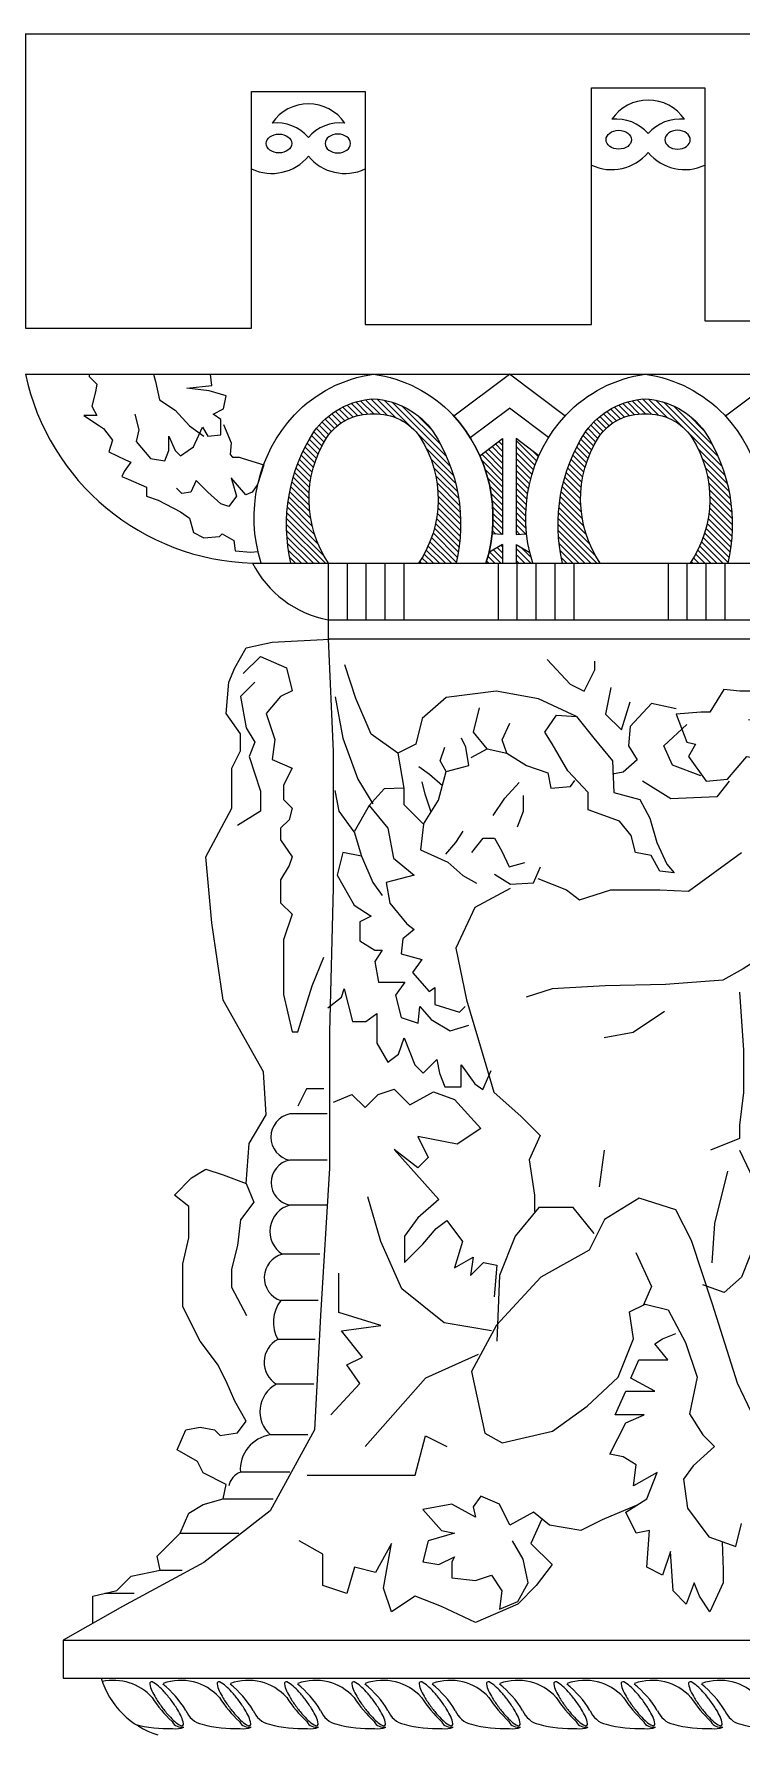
# Model space of a CAD drawing. Extents: x 128 to 2598, y 84 to 3556.
# Drawn here: x 413 to 599.9, y 2728.1 to 3177.4 of the extents above; entities that cross this region are included whole.
import ezdxf

# ---------------------------------------------------------------- set-up
doc = ezdxf.new("R2010")
doc.units = 0
doc.header["$LTSCALE"] = 10
doc.header["$MEASUREMENT"] = 0
for name, color, linetype in [('3', 3, 'CONTINUOUS'), ('4', 4, 'CONTINUOUS'), ('7', 7, 'CONTINUOUS'), ('BH', 3, 'CONTINUOUS')]:
    doc.layers.add(name, color=color, linetype=linetype)
pattern_1 = [(315, (119.9118, 4514.9352), (-0.7930399, -0.7930399), [])]

msp = doc.modelspace()

# ---------------------------------------------------------------- hatches: boundary and pattern name
at = {"layer": '3'}
h = msp.add_hatch(dxfattribs=at)
h.set_pattern_fill('ANSI31', color=256, scale=8.972222, style=0)
h.set_pattern_definition([(315, (48.134, 4514.9352), (-0.7930399, -0.7930399), [])])
h.paths.add_polyline_path([(524.62, 3037.33), (514.66, 3037.33, 0.297247), (515.11, 3070.62, 0.262813), (502.77, 3076.83, 0.262813), (490.43, 3070.62, 0.297247), (490.89, 3037.33), (480.93, 3037.33, -0.20319), (487, 3072.12, -0.224863), (502.77, 3080.85, -0.224863), (518.55, 3072.12, -0.20319)])
h = msp.add_hatch(dxfattribs=at)
h.set_pattern_fill('ANSI31', color=256, scale=8.972222, style=0)
h.set_pattern_definition(pattern_1)
h.paths.add_polyline_path([(596.4, 3037.33), (586.44, 3037.33, 0.297247), (586.89, 3070.62, 0.262813), (574.55, 3076.83, 0.262813), (562.21, 3070.62, 0.297247), (562.67, 3037.33), (552.71, 3037.33, -0.20319), (558.78, 3072.12, -0.224863), (574.55, 3080.85, -0.224863), (590.32, 3072.12, -0.20319)])
h = msp.add_hatch(dxfattribs=at)
h.set_pattern_fill('ANSI31', color=256, scale=8.972222, style=0)
h.set_pattern_definition(pattern_1)
h.paths.add_polyline_path([(536.87, 3037.33), (532.48, 3037.33, 0.018345), (533.26, 3040.16), (536.87, 3042.32)])
h.paths.add_polyline_path([(536.87, 3044.93), (534.11, 3045.08, 0.133078), (530.84, 3065.79), (536.87, 3070.32)])
h.paths.add_polyline_path([(543.22, 3045.08), (540.46, 3044.93), (540.46, 3070.32), (546.48, 3065.79, 0.133078)])
h.paths.add_polyline_path([(540.46, 3037.33), (540.46, 3042.32), (544.07, 3040.16, 0.018345), (544.85, 3037.33)])

# ---------------------------------------------------------------- linework, layer by layer
for p, q in [((523.96, 3076.33), (538.66, 3087.39)), ((553.36, 3076.33), (538.66, 3087.39)), ((595.74, 3076.33), (610.44, 3087.39)), ((528.28, 3070.6), (538.66, 3078.41)), ((549.04, 3070.6), (538.66, 3078.41)), ((530.84, 3065.79), (536.87, 3070.32)), ((536.87, 3070.32), (536.87, 3044.93)), ((546.48, 3065.79), (540.46, 3070.32)), ((540.46, 3070.32), (540.46, 3044.93)), ((536.87, 3042.32), (533.26, 3040.16)), ((536.87, 3044.93), (534.11, 3045.08)), ((536.87, 3042.32), (536.87, 3037.33)), ((540.46, 3044.93), (543.22, 3045.08)), ((540.46, 3042.32), (540.46, 3037.33)), ((540.46, 3042.32), (544.07, 3040.16)), ((490.75, 3022.37), (1454.73, 3022.37))]:
    msp.add_line(p, q, dxfattribs=at)
for points in [[(410.75, 3177.37), (410.75, 3099.51), (470.55, 3099.51), (470.55, 3162.11)], [(500.55, 3162.11), (500.55, 3100.51), (560.35, 3100.51), (560.35, 3163.11)], [(590.35, 3163.11), (590.35, 3101.51), (650.15, 3101.51), (650.15, 3164.11)]]:
    msp.add_lwpolyline(points, dxfattribs=at)
for points in [[(473.07, 3037.33, -0.269333), (481.85, 3076.62, -0.168546), (502.77, 3087.37, -0.168546), (523.69, 3076.62, -0.269333), (532.48, 3037.33)], [(544.85, 3037.33, -0.269333), (553.63, 3076.62, -0.168546), (574.55, 3087.37, -0.168546), (595.47, 3076.62, -0.269333), (604.25, 3037.33)], [(480.93, 3037.33, -0.20319), (487, 3072.12, -0.224863), (502.77, 3080.85, -0.224863), (518.55, 3072.12, -0.20319), (524.62, 3037.33)], [(552.71, 3037.33, -0.20319), (558.78, 3072.12, -0.224863), (574.55, 3080.85, -0.224863), (590.32, 3072.12, -0.20319), (596.4, 3037.33)], [(490.89, 3037.33, -0.297247), (490.43, 3070.62, -0.262813), (502.77, 3076.83, -0.262813), (515.11, 3070.62, -0.297247), (514.66, 3037.33)], [(562.67, 3037.33, -0.297247), (562.21, 3070.62, -0.262813), (574.55, 3076.83, -0.262813), (586.89, 3070.62, -0.297247), (586.44, 3037.33)]]:
    msp.add_lwpolyline(points, format="xyb", dxfattribs=at)
for points in [[(452.35, 2729.86, 0.280919), (452.53, 2730.32, 0.066421), (451.96, 2732.18, 0.030503), (450.95, 2734.06, 0.022024), (449.29, 2736.5, 0.022024), (447.42, 2738.78, 0.030503), (445.91, 2740.28, 0.066421), (444.28, 2741.36, 0.280919), (443.79, 2741.31, 0.280919), (443.6, 2740.85, 0.066421), (444.18, 2738.99, 0.030503), (445.19, 2737.11, 0.022024), (446.85, 2734.67, 0.022024), (448.72, 2732.39, 0.030503), (450.23, 2730.89, 0.066421), (451.86, 2729.81, 0.280919)], [(470.15, 2729.86, 0.280919), (470.33, 2730.32, 0.066421), (469.76, 2732.18, 0.030503), (468.75, 2734.06, 0.022024), (467.09, 2736.5, 0.022024), (465.22, 2738.78, 0.030503), (463.71, 2740.28, 0.066421), (462.08, 2741.36, 0.280919), (461.59, 2741.31, 0.280919), (461.4, 2740.85, 0.066421), (461.98, 2738.99, 0.030503), (462.99, 2737.11, 0.022024), (464.65, 2734.67, 0.022024), (466.52, 2732.39, 0.030503), (468.03, 2730.89, 0.066421), (469.66, 2729.81, 0.280919)], [(487.95, 2729.86, 0.280919), (488.13, 2730.32, 0.066421), (487.56, 2732.18, 0.030503), (486.55, 2734.06, 0.022024), (484.89, 2736.5, 0.022024), (483.02, 2738.78, 0.030503), (481.5, 2740.28, 0.066421), (479.88, 2741.36, 0.280919), (479.39, 2741.31, 0.280919), (479.2, 2740.85, 0.066421), (479.78, 2738.99, 0.030503), (480.79, 2737.11, 0.022024), (482.45, 2734.67, 0.022024), (484.32, 2732.39, 0.030503), (485.83, 2730.89, 0.066421), (487.46, 2729.81, 0.280919)], [(505.75, 2729.86, 0.280919), (505.93, 2730.32, 0.066421), (505.36, 2732.18, 0.030503), (504.35, 2734.06, 0.022024), (502.69, 2736.5, 0.022024), (500.82, 2738.78, 0.030503), (499.3, 2740.28, 0.066421), (497.68, 2741.36, 0.280919), (497.19, 2741.31, 0.280919), (497, 2740.85, 0.066421), (497.58, 2738.99, 0.030503), (498.58, 2737.11, 0.022024), (500.25, 2734.67, 0.022024), (502.11, 2732.39, 0.030503), (503.63, 2730.89, 0.066421), (505.25, 2729.81, 0.280919)], [(523.55, 2729.86, 0.280919), (523.73, 2730.32, 0.066421), (523.16, 2732.18, 0.030503), (522.15, 2734.06, 0.022024), (520.49, 2736.5, 0.022024), (518.62, 2738.78, 0.030503), (517.1, 2740.28, 0.066421), (515.48, 2741.36, 0.280919), (514.99, 2741.31, 0.280919), (514.8, 2740.85, 0.066421), (515.38, 2738.99, 0.030503), (516.38, 2737.11, 0.022024), (518.04, 2734.67, 0.022024), (519.91, 2732.39, 0.030503), (521.43, 2730.89, 0.066421), (523.05, 2729.81, 0.280919)], [(541.35, 2729.86, 0.280919), (541.53, 2730.32, 0.066421), (540.96, 2732.18, 0.030503), (539.95, 2734.06, 0.022024), (538.29, 2736.5, 0.022024), (536.42, 2738.78, 0.030503), (534.9, 2740.28, 0.066421), (533.28, 2741.36, 0.280919), (532.78, 2741.31, 0.280919), (532.6, 2740.85, 0.066421), (533.17, 2738.99, 0.030503), (534.18, 2737.11, 0.022024), (535.84, 2734.67, 0.022024), (537.71, 2732.39, 0.030503), (539.23, 2730.89, 0.066421), (540.85, 2729.81, 0.280919)], [(559.15, 2729.86, 0.280919), (559.33, 2730.32, 0.066421), (558.76, 2732.18, 0.030503), (557.75, 2734.06, 0.022024), (556.09, 2736.5, 0.022024), (554.22, 2738.78, 0.030503), (552.7, 2740.28, 0.066421), (551.08, 2741.36, 0.280919), (550.58, 2741.31, 0.280919), (550.4, 2740.85, 0.066421), (550.97, 2738.99, 0.030503), (551.98, 2737.11, 0.022024), (553.64, 2734.67, 0.022024), (555.51, 2732.39, 0.030503), (557.03, 2730.89, 0.066421), (558.65, 2729.81, 0.280919)], [(576.94, 2729.86, 0.280919), (577.13, 2730.32, 0.066421), (576.55, 2732.18, 0.030503), (575.55, 2734.06, 0.022024), (573.89, 2736.5, 0.022024), (572.02, 2738.78, 0.030503), (570.5, 2740.28, 0.066421), (568.88, 2741.36, 0.280919), (568.38, 2741.31, 0.280919), (568.2, 2740.85, 0.066421), (568.77, 2738.99, 0.030503), (569.78, 2737.11, 0.022024), (571.44, 2734.67, 0.022024), (573.31, 2732.39, 0.030503), (574.83, 2730.89, 0.066421), (576.45, 2729.81, 0.280919)], [(594.74, 2729.86, 0.280919), (594.93, 2730.32, 0.066421), (594.35, 2732.18, 0.030503), (593.35, 2734.06, 0.022024), (591.68, 2736.5, 0.022024), (589.82, 2738.78, 0.030503), (588.3, 2740.28, 0.066421), (586.68, 2741.36, 0.280919), (586.18, 2741.31, 0.280919), (586, 2740.85, 0.066421), (586.57, 2738.99, 0.030503), (587.58, 2737.11, 0.022024), (589.24, 2734.67, 0.022024), (591.11, 2732.39, 0.030503), (592.63, 2730.89, 0.066421), (594.25, 2729.81, 0.280919)]]:
    msp.add_lwpolyline(points, format="xyb", close=True, dxfattribs=at)
for centre, radius, start, end in [((494.27, 3049.41), 40.07, 342.4529, 42.7487), ((434.05, 2728.08), 13.7, 42.0276, 102.6168), ((429.24, 2719.04), 28.14, 31.7373, 50.6636), ((451.84, 2728.08), 13.7, 42.0276, 110.0452), ((447.04, 2719.04), 28.14, 31.7373, 50.6636), ((469.64, 2728.08), 13.7, 42.0276, 110.0452), ((464.84, 2719.04), 28.14, 31.7373, 50.6636), ((487.44, 2728.08), 13.7, 42.0276, 110.0452), ((482.64, 2719.04), 28.14, 31.7373, 50.6636), ((505.24, 2728.08), 13.7, 42.0276, 110.0452), ((500.44, 2719.04), 28.14, 31.7373, 50.6636), ((523.04, 2728.08), 13.7, 42.0276, 110.0452), ((518.23, 2719.04), 28.14, 31.7373, 50.6636), ((540.84, 2728.08), 13.7, 42.0276, 110.0452), ((536.03, 2719.04), 28.14, 31.7373, 50.6636), ((558.64, 2728.08), 13.7, 42.0276, 110.0452), ((553.83, 2719.04), 28.14, 31.7373, 50.6636), ((576.44, 2728.08), 13.7, 42.0276, 110.0452), ((571.63, 2719.04), 28.14, 31.7373, 50.6636), ((594.24, 2728.08), 13.7, 42.0276, 110.0452), ((475.9, 2758.15), 37.95, 213.4183, 225.965), ((493.7, 2758.15), 37.95, 213.4183, 225.965), ((511.5, 2758.15), 37.95, 213.4183, 225.965), ((529.3, 2758.15), 37.95, 213.4183, 225.965), ((547.1, 2758.15), 37.95, 213.4183, 225.965), ((564.9, 2758.15), 37.95, 213.4183, 225.965), ((582.69, 2758.15), 37.95, 213.4183, 225.965), ((600.49, 2758.15), 37.95, 213.4183, 225.965), ((618.29, 2758.15), 37.95, 213.4183, 225.965), ((458.8, 2736.03), 6.03, 201.2177, 257.1306), ((476.59, 2736.03), 6.03, 201.2177, 257.1306), ((494.39, 2736.03), 6.03, 201.2177, 257.1306), ((512.19, 2736.03), 6.03, 201.2177, 257.1306), ((529.99, 2736.03), 6.03, 201.2177, 257.1306), ((547.79, 2736.03), 6.03, 201.2177, 257.1306), ((565.59, 2736.03), 6.03, 201.2177, 257.1306), ((583.39, 2736.03), 6.03, 201.2177, 257.1306), ((601.19, 2736.03), 6.03, 201.2177, 257.1306), ((448.16, 2761.69), 32.67, 254.9119, 272.776), ((452.04, 2732.2), 2.85, 207.8844, 282.2501), ((450.59, 2734.02), 5.04, 260.2461, 293.9968), ((465.96, 2761.69), 32.67, 254.9119, 272.776), ((469.84, 2732.2), 2.85, 207.8844, 282.2501), ((468.39, 2734.02), 5.04, 260.2461, 293.9968), ((483.75, 2761.69), 32.67, 254.9119, 272.776), ((487.63, 2732.2), 2.85, 207.8844, 282.2501), ((486.19, 2734.02), 5.04, 260.2461, 293.9968), ((501.55, 2761.69), 32.67, 254.9119, 272.776), ((505.43, 2732.2), 2.85, 207.8844, 282.2501), ((503.99, 2734.02), 5.04, 260.2461, 293.9968), ((519.35, 2761.69), 32.67, 254.9119, 272.776), ((523.23, 2732.2), 2.85, 207.8844, 282.2501), ((521.79, 2734.02), 5.04, 260.2461, 293.9968), ((537.15, 2761.69), 32.67, 254.9119, 272.776), ((541.03, 2732.2), 2.85, 207.8844, 282.2501), ((539.59, 2734.02), 5.04, 260.2461, 293.9968), ((554.95, 2761.69), 32.67, 254.9119, 272.776), ((558.83, 2732.2), 2.85, 207.8844, 282.2501), ((557.39, 2734.02), 5.04, 260.2461, 293.9968), ((572.75, 2761.69), 32.67, 254.9119, 272.776), ((576.63, 2732.2), 2.85, 207.8844, 282.2501), ((575.19, 2734.02), 5.04, 260.2461, 293.9968), ((590.55, 2761.69), 32.67, 254.9119, 272.776), ((594.43, 2732.2), 2.85, 207.8844, 282.2501), ((592.99, 2734.02), 5.04, 260.2461, 293.9968), ((608.35, 2761.69), 32.67, 254.9119, 272.776)]:
    msp.add_arc(centre, radius, start, end, dxfattribs=at)
at = {"layer": '4'}
msp.add_lwpolyline([(410.75, 3087.37, 0.345655), (470.75, 3037.37, 0.231423), (490.75, 3022.37), (490.75, 3017.37), (492.07, 2987.49), (492.07, 2951.42), (491.09, 2913.39), (491.09, 2877.32), (488.72, 2838.32), (487.19, 2808.1), (475.47, 2786.65), (457.9, 2773), (436.4, 2761.3), (420.75, 2752.37), (420.75, 2742.37), (430.75, 2742.37, 0.247506), (445.75, 2727.37, 0.294432)], format="xyb", dxfattribs=at)
msp.add_lwpolyline([(428.57, 2756.84), (428.57, 2764.07), (434.95, 2765.58), (438.74, 2769.37), (446.33, 2770.89), (445.57, 2774.68), (449.37, 2778.47), (451.65, 2780.74), (453.92, 2786.05), (457.72, 2788.33), (463.03, 2789.84), (463.79, 2793.63), (457.72, 2796.66), (456.2, 2799.7), (450.89, 2802.73), (453.16, 2808.03), (456.96, 2808.79), (460.75, 2808.03), (462.27, 2806.52), (466.82, 2807.28), (469.1, 2810.31), (466.06, 2815.61), (463.79, 2820.92), (461.51, 2825.47), (456.96, 2831.53), (452.4, 2840.63), (452.4, 2852), (453.92, 2858.82), (453.92, 2867.16), (450.13, 2870.19), (454.68, 2874.74), (458.48, 2877.01), (463.03, 2875.5), (469.1, 2873.22), (469.86, 2883.84), (474.41, 2891.42), (473.65, 2902.79), (463.03, 2921.74), (459.99, 2942.2), (458.48, 2959.64), (465.31, 2972.53), (465.31, 2983.14), (467.58, 2987.69), (467.58, 2992.23), (463.79, 2997.54), (464.55, 3005.88), (466.06, 3009.67), (469.1, 3014.97), (475.93, 3016.49), (491.11, 3017.25)], dxfattribs=at)
at = {"layer": '7'}
for p, q in [((345.75, 3177.37), (1233.39, 3177.37)), ((410.75, 3177.37), (1448.32, 3177.37)), ((410.75, 3087.37), (1448.65, 3087.37)), ((470.75, 3037.37), (1452.89, 3037.37)), ((490.75, 3017.37), (1455.4, 3017.37)), ((420.75, 2752.37), (1496.68, 2752.37)), ((430.75, 2742.37), (1497.24, 2742.37))]:
    msp.add_line(p, q, dxfattribs=at)
at = {"layer": 'BH'}
for p, q in [((560.35, 3163.11), (590.35, 3163.11)), ((470.55, 3162.11), (500.55, 3162.11)), ((490.75, 3037.37), (490.75, 3022.37)), ((495.75, 3037.37), (495.75, 3022.37)), ((500.75, 3037.37), (500.75, 3022.37)), ((505.75, 3037.37), (505.75, 3022.37)), ((510.75, 3037.37), (510.75, 3022.37)), ((535.67, 3037.37), (535.67, 3022.37)), ((540.67, 3037.37), (540.67, 3022.37)), ((545.67, 3037.37), (545.67, 3022.37)), ((550.67, 3037.37), (550.67, 3022.37)), ((555.67, 3037.37), (555.67, 3022.37)), ((580.59, 3037.37), (580.59, 3022.37)), ((585.59, 3037.37), (585.59, 3022.37)), ((590.59, 3037.37), (590.59, 3022.37)), ((595.59, 3037.37), (595.59, 3022.37)), ((490.53, 2891.64), (480.64, 2891.64)), ((490.53, 2879.39), (480.64, 2879.39)), ((490.53, 2867.54), (480.64, 2867.54)), ((488.55, 2854.5), (478.66, 2854.5)), ((488.16, 2842.25), (478.27, 2842.25)), ((487.37, 2831.98), (477.48, 2831.98)), ((486.97, 2820.13), (477.08, 2820.13)), ((485.39, 2806.7), (475.5, 2806.7)), ((480.64, 2796.82), (467.56, 2796.82)), ((463.03, 2789.84), (476.27, 2789.84)), ((451.65, 2780.74), (467.17, 2780.74)), ((446.33, 2770.89), (452.14, 2770.89)), ((431.76, 2764.83), (439.48, 2764.83))]:
    msp.add_line(p, q, dxfattribs=at)
for points in [[(427.58, 3087.37), (427.58, 3086.78), (429.65, 3084.71), (429.31, 3082.65), (428.27, 3078.86), (429.65, 3076.45), (426.2, 3076.45), (430.34, 3073.69), (431.38, 3073), (433.79, 3069.9), (432.76, 3066.8), (437.24, 3064.74), (438.62, 3064.05), (436.89, 3061.64), (436.2, 3060.26), (437.93, 3059.57), (442.76, 3057.5), (442.76, 3055.09), (445.86, 3054.06), (451.72, 3050.96), (454.14, 3049.24), (455.17, 3045.45), (457.93, 3044.07), (462.07, 3044.41), (462.76, 3045.1), (465.86, 3043.38), (466.21, 3040.62), (470.34, 3040.28), (472.22, 3040.44)], [(439.65, 3076.79), (440.69, 3072.66), (440, 3069.56), (443.79, 3065.08), (447.58, 3064.39), (448.62, 3067.15), (448.62, 3070.94), (450.34, 3067.15), (451.72, 3065.77), (453.79, 3067.15), (455.17, 3068.18), (457.59, 3073.35), (458.96, 3070.94), (462.41, 3071.28), (462.41, 3075.41), (460.34, 3076.79), (463.1, 3078.17), (463.79, 3081.61), (459.31, 3082.99), (453.45, 3083.68), (460, 3084.37), (459.7, 3087.37)], [(444.63, 3087.37), (445.17, 3085.4), (446.21, 3080.58), (450.34, 3077.82), (454.14, 3073.69), (457.93, 3070.94)], [(463.1, 3074.04), (465.17, 3069.21), (464.83, 3066.11), (465.52, 3065.42), (467.24, 3065.42), (468.28, 3065.08), (473.79, 3063.36), (472.07, 3058.19), (470.69, 3056.12), (468.97, 3055.44), (465.17, 3059.91), (466.55, 3055.09), (464.48, 3052.34), (462.41, 3053.02), (458.96, 3056.12), (456.9, 3058.19), (455.86, 3059.22), (454.48, 3056.12), (452.07, 3055.78), (450.69, 3057.16)], [(548.64, 3011.9), (554.71, 3005.37), (558.45, 3003.5), (561.25, 3009.1), (561.25, 3011.43)], [(471.38, 3005.88), (467.58, 3002.09), (469.1, 2993.75), (471.38, 2989.96), (469.86, 2986.17), (472.9, 2977.07), (472.9, 2971.77), (466.82, 2967.98)], [(492.65, 3002.03), (494.63, 2991.1), (498.61, 2980.18), (502.59, 2973.72)], [(565.46, 3004.43), (564.06, 2997.43), (568.26, 2993.24), (570.6, 3000.7)], [(601.9, 2996.04), (614.98, 2995.1), (623.39, 2994.17), (626.66, 2997.43), (622.92, 3001.17), (615.45, 3003.03), (607.04, 3003.5), (599.56, 3003.5), (595.36, 3003.97), (591.62, 2997.9), (589.28, 2997.9), (582.74, 2997.43), (585.55, 2989.97), (587.88, 2989.5), (586.01, 2986.24), (590.69, 2979.7), (596.29, 2980.17), (601.43, 2986.24), (605.64, 2985.3), (610.78, 2987.63), (612.18, 2993.24), (610.78, 2995.1)], [(532.78, 2988.26), (529.17, 2992.66), (530.77, 2999.05)], [(582.74, 2998.83), (576.2, 3000.23), (570.6, 2994.17), (570.13, 2989.04), (572.47, 2985.3), (568.73, 2982.04), (565.92, 2981.57)], [(537.98, 2987.06), (536.78, 2990.66), (538.78, 2995.06)], [(589.28, 2981.1), (581.81, 2983.9), (579.47, 2989.04), (585.55, 2994.64)], [(521.97, 2982.26), (520.37, 2985.06), (521.57, 2988.66)], [(527.97, 2983.86), (527.17, 2988.66), (525.97, 2991.06)], [(520.97, 2978.47), (517.57, 2981.46), (514.77, 2983.46)], [(517.97, 2971.47), (516.37, 2976.27), (515.57, 2979.47)], [(534.39, 2970.63), (537.43, 2975.18), (541.22, 2979.34)], [(596.76, 2979.7), (593.49, 2975.5), (581.34, 2975.04), (573.87, 2979.7)], [(497.62, 2966.27), (493.64, 2971.73), (492.65, 2977.2)], [(510.76, 2977.87), (505.57, 2977.69), (501.59, 2973.22), (506.57, 2967.26), (508.06, 2959.32), (513.53, 2954.85), (506.07, 2952.86), (507.06, 2947.4), (511.54, 2941.94), (513.53, 2940.45), (510.54, 2937.97), (510.05, 2933.99), (515.52, 2932.5), (513.03, 2929.03), (517.5, 2924.06), (519, 2925.05), (519, 2920.59), (525.46, 2918.6), (526.95, 2920.09)], [(540.84, 2967.6), (542.36, 2971.76), (542.36, 2975.93)], [(501.59, 2973.22), (497.62, 2966.27), (499.61, 2959.82), (502.59, 2952.86), (505.08, 2949.39)], [(521.87, 2960.39), (524.53, 2963.43), (526.42, 2966.46)], [(499.61, 2959.82), (494.63, 2960.81), (493.14, 2954.85), (497.62, 2946.9), (502.09, 2943.92), (499.11, 2942.43), (499.11, 2937.47), (503.09, 2934.99), (505.08, 2934.99), (503.09, 2932.01), (504.08, 2926.54), (511.04, 2926.54), (508.56, 2923.07), (510.05, 2917.11), (514.52, 2915.62), (515.02, 2920.09), (518, 2916.61), (522.97, 2913.63), (527.95, 2915.12)], [(528.7, 2960.77), (531.74, 2964.56), (534.77, 2964.56), (536.67, 2961.15), (538.57, 2956.98), (542.74, 2958.12)], [(534.77, 2955.09), (538.95, 2952.43), (545.02, 2952.81), (546.92, 2956.98)], [(579.69, 2918.72), (571.37, 2913.18), (563.74, 2911.8)], [(563.74, 2882.02), (562.35, 2872.32)], [(596.33, 2876.48), (592.86, 2862.63), (592.17, 2852.24)], [(572.06, 2855.01), (576.22, 2846), (574.14, 2841.16)], [(491.48, 2812.02), (499.13, 2820.36), (495.66, 2825.22), (499.83, 2827.31), (494.26, 2834.26), (504.7, 2835.65), (493.57, 2839.12), (493.57, 2849.55)], [(594.91, 2778.43), (595.15, 2771.02), (595.15, 2767.54), (591.67, 2759.9), (588.89, 2764.07), (587.5, 2767.54), (585.41, 2761.98), (581.93, 2765.46), (581.24, 2775.88), (579.15, 2769.63), (574.97, 2771.71), (575.67, 2781.44), (572.19, 2780.75), (569.41, 2786.31), (574.97, 2789.78), (577.76, 2796.73), (571.5, 2793.26), (572.19, 2798.82), (568.71, 2800.9), (565.23, 2801.6), (569.41, 2809.94), (574.28, 2812.02), (566.62, 2812.02), (569.41, 2818.27), (577.06, 2818.27), (570.8, 2821.75), (572.89, 2826.61), (580.54, 2826.61), (577.06, 2830.78), (579.15, 2832.17), (582.63, 2833.56)], [(572.19, 2788.04), (563.15, 2784.22), (557.58, 2781.44), (549.23, 2782.83), (545.06, 2786.31), (538.79, 2782.83), (536.01, 2788.39), (531.14, 2790.48), (529.05, 2787.7), (529.75, 2784.92), (523.49, 2788.39), (515.83, 2787), (520.7, 2781.44), (524.18, 2780.75), (517.22, 2778.66), (515.83, 2773.1), (520.01, 2772.41), (524.18, 2774.49), (523.49, 2773.1), (523.49, 2768.93), (529.75, 2768.24), (533.92, 2769.63), (536.71, 2765.46), (536.01, 2760.59), (540.88, 2762.68), (543.66, 2767.54), (542.27, 2773.8), (539.49, 2778.66)]]:
    msp.add_lwpolyline(points, dxfattribs=at)
at = {"layer": 'BH', "color": 7}
for points in [[(468.34, 3008.15), (472.9, 3012.7), (479.73, 3009.67), (481.24, 3003.6), (478.21, 3002.09), (474.41, 2997.54), (476.69, 2990.72), (475.93, 2985.41), (481.24, 2983.14), (478.97, 2978.59), (478.97, 2974.8), (481.24, 2972.53), (480.48, 2969.49), (478.21, 2967.22), (478.21, 2964.19), (481.24, 2959.64), (480.48, 2957.36), (478.21, 2953.57), (478.21, 2947.51), (481.24, 2944.48), (478.97, 2937.66), (478.97, 2931.59), (478.97, 2923.25), (481.24, 2913.4), (482.76, 2913.4), (486.56, 2925.53), (489.59, 2933.11)], [(509.16, 2987.06), (502.09, 2992.09), (498.11, 3001.53), (495.13, 3010.47)], [(556.4, 2996.78), (546.38, 3001.45), (535.18, 3003.45), (521.97, 3001.85), (515.57, 2996.25), (513.97, 2989.46), (509.16, 2987.06), (510.76, 2977.87), (510.76, 2973.47), (515.97, 2968.27), (515.17, 2961.48), (522.37, 2958.28), (526.37, 2954.68), (529.97, 2952.68)], [(554.13, 2982.38), (549.95, 2989.58), (548.05, 2992.61), (551.09, 2997.16), (556.4, 2996.78), (560.96, 2991.09), (565.89, 2985.03), (566.27, 2976.69), (573.1, 2974.8), (575.76, 2969.87), (577.65, 2963.43), (580.31, 2957.74), (582.21, 2955.47), (578.41, 2955.85), (576.14, 2960.01), (571.96, 2960.77), (570.82, 2965.32), (567.79, 2969.11), (559.44, 2972.14), (559.44, 2976.69), (554.13, 2982.38)], [(528.53, 2985.96), (532.78, 2988.26), (537.98, 2987.06), (543.18, 2983.86), (548.78, 2981.86), (549.58, 2977.87), (554.79, 2978.27), (555.99, 2979.87)], [(515.97, 2968.27), (519.97, 2974.67), (521.97, 2982.26), (527.97, 2983.86)], [(636.47, 2977.07), (631.92, 2974.04), (626.22, 2966.08), (617.12, 2949.4), (611.81, 2937.27), (600.42, 2930.07), (595.11, 2927.04), (579.93, 2925.9), (563.99, 2925.52), (549.95, 2924.77), (543.12, 2922.49)], [(546.16, 2953.95), (553.75, 2950.92), (557.16, 2948.26), (565.51, 2950.92), (578.41, 2950.92), (586, 2950.54), (600.04, 2960.77)], [(538.87, 2951.28), (529.52, 2946.25), (524.49, 2935.48), (527.36, 2921.83), (532.4, 2904.6), (534.55, 2897.41), (541.74, 2890.95), (546.78, 2885.92), (543.9, 2879.46), (545.34, 2870.12), (545.34, 2865.81)], [(490.69, 2919.68), (494.29, 2922.55), (495.01, 2924.7), (497.16, 2916.09), (500.76, 2916.09), (503.64, 2918.24), (503.64, 2910.34), (506.51, 2905.31), (509.39, 2907.47), (510.83, 2911.78), (513.7, 2904.6), (515.86, 2902.44), (519.45, 2906.03), (520.17, 2902.44), (521.61, 2898.85), (525.92, 2898.85), (525.92, 2904.6), (529.52, 2899.57), (531.68, 2898.13), (533.83, 2903.16)], [(599.49, 2923.83), (600.51, 2908.55), (600.51, 2897.35), (599.49, 2888.69), (599.49, 2885.13), (591.85, 2882.07)], [(489.59, 2898.24), (485.04, 2898.24), (482.76, 2893.69)], [(492.18, 2894.72), (497.05, 2896.81), (500.53, 2893.33), (504, 2896.81), (508.18, 2898.2), (512.35, 2894.03), (518.62, 2897.5), (524.18, 2895.42), (531.14, 2887.77), (524.88, 2883.6), (514.44, 2885.69), (517.22, 2880.13), (514.44, 2877.35), (508.18, 2882.21), (520.01, 2869.01), (514.44, 2864.14), (510.96, 2859.28), (510.96, 2852.33), (515.83, 2857.19), (519.31, 2861.36), (522.09, 2863.45), (526.27, 2857.89), (524.18, 2850.94), (529.05, 2853.72), (528.36, 2848.85), (531.84, 2852.33), (535.31, 2851.63), (534.62, 2843.29)], [(599.49, 2882.07), (604.08, 2872.4), (604.08, 2858.65), (600, 2848.46), (595.42, 2844.39), (589.81, 2846.42)], [(469.1, 2873.22), (471.15, 2868.33), (467.59, 2863.59), (466.8, 2856.87), (465.22, 2850.55), (465.22, 2845.81), (469.17, 2838.3)], [(533.92, 2834.26), (521.4, 2836.34), (510.27, 2845.38), (504.7, 2857.89), (501.22, 2869.7)], [(602.55, 2812.81), (598.98, 2820.45), (592.36, 2841.33), (586.75, 2858.14), (582.67, 2866.28), (572.98, 2869.34), (563.8, 2863.74), (559.72, 2855.59), (546.98, 2848.46), (535.25, 2835.73), (528.62, 2823.5), (532.19, 2807.21), (536.78, 2804.66), (550.04, 2807.72), (559.21, 2814.34), (567.37, 2821.98), (571.45, 2832.16), (570.43, 2839.29), (574.51, 2841.33), (580.63, 2839.8), (585.22, 2831.14), (588.28, 2821.98), (586.24, 2812.3), (589.81, 2806.7), (592.87, 2803.64), (587.26, 2798.55), (584.71, 2794.98), (585.73, 2787.35), (591.34, 2779.71), (598.47, 2777.16)], [(561.06, 2859.97), (555.49, 2866.92), (546.45, 2866.92), (540.19, 2859.28), (536.01, 2848.85), (535.31, 2831.48)], [(530.44, 2828), (516.53, 2821.75), (500.53, 2803.68)], [(485.22, 2796.04), (499.83, 2796.04), (513.75, 2796.04), (516.53, 2806.46), (522.09, 2803.68)], [(547.14, 2784.22), (544.36, 2777.97), (549.93, 2772.41), (545.75, 2766.85), (540.88, 2761.98), (529.75, 2757.12), (520.7, 2761.29), (513.75, 2764.07), (507.48, 2759.9), (505.4, 2766.15), (507.48, 2777.97), (503.31, 2770.32), (497.74, 2771.71), (495.66, 2764.76), (489.39, 2766.85), (489.39, 2775.19), (483.13, 2778.66)], [(598.47, 2777.16), (600, 2783.27)]]:
    msp.add_lwpolyline(points, dxfattribs=at)
at = {"layer": 'BH'}
for centre, radius, start, end in [((485.55, 3147.25), 11.63, 34.244, 145.756), ((575.35, 3148.25), 11.63, 34.244, 145.756), ((477.11, 3142.73), 11.13, 40.74, 96.0914), ((493.98, 3142.73), 11.13, 83.9086, 139.26), ((566.91, 3143.73), 11.13, 40.74, 96.0914), ((583.78, 3143.73), 11.13, 83.9086, 139.26), ((475.91, 3152.91), 12.44, 244.4693, 320.8178), ((495.19, 3152.91), 12.44, 219.1822, 295.5307), ((565.71, 3153.91), 12.44, 244.4693, 320.8178), ((584.99, 3153.91), 12.44, 219.1822, 295.5307), ((469.25, 2792.26), 4.86, 110.3328, 167.952)]:
    msp.add_arc(centre, radius, start, end, dxfattribs=at)
at = {"layer": 'BH', "color": 7}
for centre, radius, start, end in [((481.89, 2885.52), 6.25, 101.4836, 258.5164), ((481.7, 2873.47), 6.02, 100.1711, 259.8289), ((482.59, 2860.58), 7.23, 105.6048, 237.144), ((480.27, 2848.32), 6.39, 104.5797, 251.7202), ((485.57, 2836.53), 9.28, 141.8684, 209.3248), ((480.66, 2825.94), 6.83, 117.7754, 238.4012), ((480.97, 2812.86), 8.24, 118.1427, 228.4217), ((476.79, 2797.53), 9.26, 98.04, 184.3972)]:
    msp.add_arc(centre, radius, start, end, dxfattribs=at)
at = {"layer": 'BH'}
for centre in [(477.77, 3148.39), (567.57, 3149.39)]:
    msp.add_ellipse(centre, major_axis=(-3.36, 0), ratio=0.741913, dxfattribs=at)
at = {"layer": 'BH', "extrusion": (0, 0, -1)}
for centre in [(493.32, 3148.39), (583.12, 3149.39)]:
    msp.add_ellipse(centre, major_axis=(3.36, 0), ratio=0.741913, dxfattribs=at)

doc.saveas('drawing.dxf')
